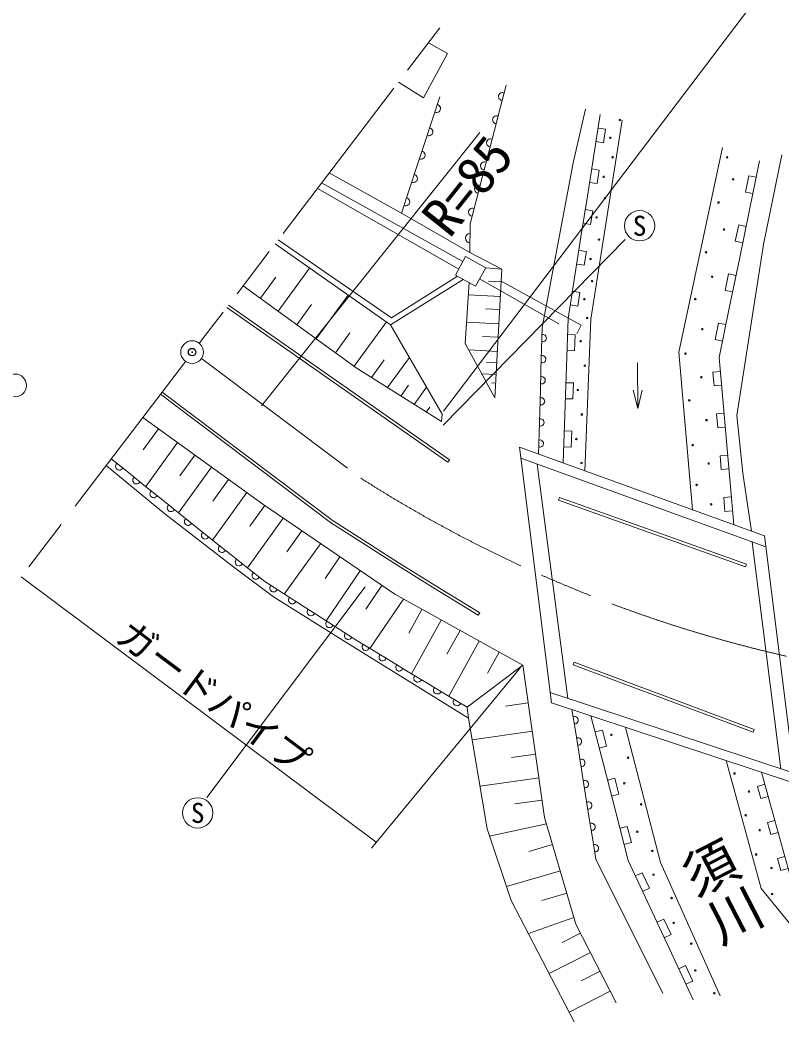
# Model space of a CAD drawing. Units: millimetres at full size, sheet at 1:1000; details may follow other scales. Extents: x 40000 to 680000, y 20000 to 380000.
# Drawn here: x 287342 to 337425, y 253944 to 319834 of the extents above; entities that cross this region are included whole.
import ezdxf
from ezdxf.enums import TextEntityAlignment as Align

# ---------------------------------------------------------------- set-up
doc = ezdxf.new("R2010")
doc.units = ezdxf.units.MM
doc.header["$LTSCALE"] = 1000
doc.header["$PDMODE"] = 32
doc.header["$PDSIZE"] = 500
doc.linetypes.add('CHAIN', pattern=[18.5, 12, -1.5, 3.5, -1.5])
doc.linetypes.add('DASHED', pattern=[7.5, 6, -1.5])
for name, color, linetype, lineweight in [('M-BGD', 7, 'Continuous', 13), ('M-BGD-EXST', 7, 'Continuous', 13), ('M-BMK', 2, 'CHAIN', 13), ('M-BMK-SRVR', 3, 'Continuous', 13), ('M-STR-HTXT', 7, 'Continuous', 13), ('M-STR-STR1', 1, 'Continuous', 13)]:
    doc.layers.add(name, color=color, linetype=linetype, lineweight=lineweight)
doc.layers.add('M-BMK-HTXT', color=7, linetype='Continuous')
doc.layers.add('M-OTRS', color=6, linetype='Continuous')
doc.styles.add('@ＭＳ ゴシック', font='')
doc.styles.add('ＭＳ ゴシック', font='')
doc.styles.get('@ＭＳ ゴシック').set_extended_font_data('@MS Gothic')
doc.styles.get('ＭＳ ゴシック').set_extended_font_data('MS Gothic')

msp = doc.modelspace()

# ---------------------------------------------------------------- linework, layer by layer
at = {"layer": 'M-BGD'}
for p, q in [((318897, 314034), (319291, 315554)), ((314934, 314789), (314429, 313257)), ((318502, 312513), (318897, 314034)), ((314429, 313257), (313924, 311725)), ((325482, 313628), (325059, 310944)), ((318107, 310993), (318502, 312513)), ((313924, 311725), (313419, 310193)), ((317713, 309472), (318107, 310993)), ((325059, 310944), (324637, 308259)), ((335291, 307342), (335954, 310574)), ((313419, 310193), (312914, 308661)), ((307166, 309120), (316449, 303948)), ((317318, 307951), (317713, 309472)), ((316177, 303456), (306891, 308759)), ((312914, 308661), (312409, 307128)), ((316924, 306431), (317318, 307951)), ((324637, 308259), (324214, 305575)), ((334628, 304110), (335291, 307342)), ((316911, 304556), (316924, 306431)), ((324214, 305575), (323791, 302891)), ((316628, 304273), (315961, 303065)), ((317950, 303543), (316628, 304273)), ((333965, 300878), (334628, 304110)), ((306368, 303527), (304308, 300692)), ((317283, 302335), (317950, 303543)), ((317950, 303543), (319008, 303444)), ((304149, 302920), (303145, 301538)), ((315961, 303065), (317283, 302335)), ((318143, 302656), (318964, 302612)), ((323791, 302891), (323369, 300207)), ((306498, 301121), (305537, 299799)), ((308908, 301746), (306818, 298869)), ((316806, 301760), (318912, 301648)), ((300928, 300937), (315471, 290761)), ((301038, 301080), (315574, 290908)), ((317935, 300849), (318867, 300799)), ((333301, 297646), (333965, 300878)), ((311425, 299981), (309304, 297062)), ((316690, 299960), (318817, 299847)), ((323369, 300207), (323258, 297041)), ((309029, 299260), (308079, 297953)), ((321663, 299613), (321624, 298226)), ((323941, 299195), (324225, 299758)), ((317745, 299023), (318770, 298969)), ((316833, 298144), (318721, 298043)), ((321624, 298226), (321586, 296839)), ((311286, 297491), (310443, 296330)), ((312934, 297644), (311495, 295665)), ((318003, 297342), (318681, 297306)), ((327961, 294296), (327928, 297296)), ((333540, 294895), (333301, 297646)), ((317691, 296575), (318640, 296525)), ((321586, 296839), (321547, 295452)), ((323258, 297041), (323147, 293876)), ((318342, 295973), (318610, 295959)), ((312887, 295814), (312375, 295108)), ((314064, 295689), (313243, 294559)), ((321547, 295452), (321508, 294065)), ((327961, 294296), (327648, 295493)), ((327961, 294296), (328247, 295499)), ((333778, 292143), (333540, 294895)), ((314275, 294365), (314047, 294051)), ((321508, 294065), (321470, 292679)), ((323147, 293876), (323035, 290710)), ((295437, 291563), (296442, 292953)), ((321470, 292679), (321431, 291292)), ((295603, 289156), (297694, 292048)), ((334017, 289392), (333778, 292143)), ((293338, 290980), (294469, 290070)), ((297849, 289865), (298832, 291225)), ((315574, 290908), (315471, 290761)), ((336369, 285182), (320256, 291026)), ((323353, 275225), (321330, 290637)), ((294469, 290070), (295599, 289159)), ((297758, 287421), (299933, 290429)), ((300014, 288192), (301048, 289623)), ((334255, 286641), (334017, 289392)), ((295599, 289159), (296729, 288249)), ((299985, 285639), (302241, 288760)), ((296729, 288249), (297860, 287339)), ((322804, 288424), (322743, 288255)), ((322743, 288255), (335024, 283875)), ((322804, 288424), (335085, 284044)), ((297860, 287339), (298990, 286429)), ((302450, 286543), (303431, 287900)), ((302285, 283813), (304644, 287076)), ((298990, 286429), (300100, 285547)), ((304886, 284870), (305873, 286235)), ((300100, 285547), (301210, 284666)), ((304708, 282088), (307100, 285397)), ((335472, 285508), (337348, 270596)), ((301210, 284666), (302320, 283785)), ((307396, 283116), (308364, 284533)), ((335085, 284044), (335024, 283875)), ((302320, 283785), (303430, 282904)), ((307464, 280327), (309710, 283613)), ((303430, 282904), (304654, 282122)), ((304654, 282122), (305878, 281340)), ((310074, 281092), (311133, 282640)), ((310342, 278510), (312554, 281745)), ((305878, 281340), (307102, 280559)), ((312900, 279513), (313764, 281075)), ((317557, 280844), (317463, 280690)), ((307102, 280559), (308325, 279777)), ((313076, 276837), (315033, 280373)), ((308325, 279777), (309549, 278996)), ((315403, 278133), (316265, 279691)), ((309549, 278996), (310652, 278320)), ((315523, 275378), (317524, 278994)), ((310652, 278320), (311755, 277643)), ((318063, 276892), (318827, 278273)), ((311755, 277643), (312858, 276967)), ((316744, 274650), (320399, 277403)), ((323758, 277595), (323695, 277426)), ((323695, 277426), (335533, 273007)), ((323758, 277595), (335596, 273176)), ((312858, 276967), (314153, 276195)), ((314153, 276195), (315449, 275423)), ((315449, 275423), (316744, 274650)), ((338237, 270302), (322186, 275611)), ((319251, 274709), (320753, 274924)), ((323846, 273079), (323623, 274483)), ((324871, 274070), (325685, 270902)), ((317062, 272505), (321018, 273069)), ((324069, 271676), (323846, 273079)), ((335596, 273176), (335533, 273007)), ((319650, 271339), (321232, 271565)), ((324292, 270272), (324069, 271676)), ((325685, 270902), (326499, 267735)), ((324515, 268868), (324292, 270272)), ((336077, 270363), (336736, 267990)), ((317577, 269442), (321456, 269996)), ((324738, 267465), (324515, 268868)), ((319871, 268280), (321664, 268536)), ((326499, 267735), (327312, 264567)), ((336736, 267990), (337394, 265618)), ((318208, 266168), (321950, 266976)), ((324961, 266061), (324738, 267465)), ((320782, 265148), (322351, 265609)), ((325184, 264658), (324961, 266061)), ((337394, 265618), (338053, 263245)), ((329599, 255820), (325184, 264658)), ((327312, 264567), (328737, 261513)), ((319329, 262843), (322859, 263878)), ((321642, 261931), (323289, 262414)), ((328737, 261513), (330163, 258460)), ((320764, 259756), (323755, 260823)), ((322982, 259176), (324186, 259793)), ((322125, 257127), (324839, 258517)), ((330163, 258460), (331588, 255406)), ((324224, 256651), (325468, 257289)), ((323436, 254595), (326139, 255979))]:
    msp.add_line(p, q, dxfattribs=at)
at = {"layer": 'M-BGD', "linetype": 'DASHED'}
for p, q in [((324225, 299758), (317820, 303307)), ((317543, 302806), (323941, 299195))]:
    msp.add_line(p, q, dxfattribs=at)
msp.add_lwpolyline([(312212, 315739), (313858, 314715), (315441, 317624), (314191, 318335)], dxfattribs=at)
at = {"layer": 'M-BGD'}
for points in [[(321663, 299613), (323705, 310442), (324510, 313980)], [(326932, 313256), (324863, 300155), (324477, 290187)], [(325200, 311838), (325694, 311761), (325835, 312655), (325341, 312733)], [(331538, 287626), (330647, 297985), (333527, 311441)], [(337422, 310978), (336207, 305070), (334467, 293822), (334860, 290033), (335434, 286213)], [(316858, 302569), (316600, 298571), (318558, 294988), (319008, 303444), (316911, 304556), (312409, 307128), (307668, 309778)], [(324778, 309154), (325272, 309076), (325412, 309971), (324919, 310049)], [(335733, 309497), (335243, 309598), (335022, 308520), (335512, 308420)], [(324355, 306470), (324849, 306392), (324990, 307287), (324496, 307365)], [(335070, 306265), (334580, 306366), (334359, 305288), (334849, 305188)], [(304110, 305111), (311691, 299794), (316475, 302781)], [(316103, 302987), (311755, 300246), (304309, 305372)], [(323932, 303786), (324426, 303708), (324567, 304603), (324073, 304681)], [(334407, 303033), (333917, 303133), (333696, 302056), (334186, 301956)], [(311691, 299794), (315092, 293910), (315036, 293425), (309432, 296970), (302013, 302360)], [(323510, 301102), (324004, 301024), (324144, 301919), (323651, 301996)], [(333744, 299801), (333254, 299901), (333033, 298824), (333522, 298723)], [(323295, 298097), (323794, 298079), (323831, 299134), (323332, 299152)], [(333381, 296729), (332883, 296686), (332962, 295769), (333460, 295812)], [(323184, 294931), (323683, 294913), (323720, 295968), (323221, 295986)], [(296574, 295224), (307746, 286791), (312172, 283956), (314640, 282424), (317463, 280690)], [(296683, 295368), (307849, 286939), (312268, 284108), (314734, 282577), (317557, 280844)], [(333619, 293978), (333121, 293934), (333201, 293017), (333699, 293060)], [(326534, 255209), (323886, 260379), (321827, 267397), (320399, 277403), (311969, 282069), (303311, 287987), (295411, 293698)], [(323072, 291765), (323572, 291748), (323609, 292803), (323109, 292820)], [(333858, 291226), (333360, 291183), (333439, 290266), (333937, 290309)], [(292998, 290533), (296861, 287358), (301390, 283847), (303992, 281897), (308758, 278916), (316823, 273922), (316744, 274650)], [(334096, 288475), (333598, 288432), (333678, 287514), (334176, 287558)], [(316823, 273922), (318048, 266641), (319633, 261941), (323773, 253944)], [(325414, 271958), (325898, 272082), (325627, 273138), (325143, 273014)], [(333367, 255673), (329433, 264441), (327140, 273319)], [(333764, 271128), (336063, 262721), (343014, 254191)], [(326228, 268791), (326712, 268915), (326441, 269971), (325956, 269846)], [(336516, 268781), (336035, 268647), (335815, 269438), (336297, 269572)], [(337175, 266409), (336693, 266275), (336474, 267066), (336955, 267199)], [(327041, 265623), (327525, 265747), (327254, 266803), (326770, 266679)], [(337833, 264036), (337352, 263902), (337132, 264693), (337614, 264827)], [(328262, 262531), (328716, 262743), (328240, 263761), (327787, 263549)], [(329688, 259478), (330141, 259689), (329666, 260707), (329212, 260496)], [(331113, 256424), (331566, 256635), (331091, 257653), (330638, 257442)]]:
    msp.add_lwpolyline(points, dxfattribs=at)
for centre in [(326769, 313260), (326145, 312087), (326292, 310806), (333821, 310801), (325706, 309522), (334216, 309361), (325792, 308114), (333256, 307836), (325239, 306852), (333623, 306057), (325402, 305399), (332437, 304561), (324841, 304113), (324946, 302664), (332833, 302951), (324439, 301473), (331731, 301483), (324620, 300232), (332183, 299507), (324198, 298718), (331082, 297897), (324468, 297105), (332127, 296344), (324008, 295496), (331336, 294819), (324272, 293891), (332466, 293521), (323913, 292276), (331562, 291883), (324251, 290700), (332607, 290669), (331816, 289257), (332776, 287986), (326210, 272825), (327309, 271321), (334305, 270286), (327064, 269639), (335265, 269102), (328167, 268250), (335041, 267534), (327917, 266454), (335968, 266559), (328903, 265190), (335729, 264959), (328979, 263628), (336736, 264063), (336784, 262351), (330173, 262093), (330306, 260462), (331463, 259097), (331728, 257333), (332980, 255835)]:
    msp.add_circle(centre, 50, dxfattribs=at)
for centre, radius, start, end in [((319059, 314803), 264, 67.67944, 263.22795), ((314710, 314014), 270, 245.49164, 78.01649), ((318665, 313282), 264, 67.67665, 263.22807), ((314204, 312482), 270, 245.49164, 78.01649), ((318270, 311762), 264, 67.67788, 263.22896), ((313699, 310950), 270, 245.4911, 78.01567), ((317875, 310241), 264, 67.67836, 263.22849), ((313194, 309417), 270, 245.49164, 78.01649), ((317481, 308721), 264, 67.67605, 263.2308), ((312689, 307885), 270, 245.49291, 78.01387), ((317086, 307200), 264, 67.67788, 263.22896), ((316930, 305493), 313, 91.94501, 267.27936), ((321705, 298918), 239, 253.65016, 103.15545), ((321666, 297531), 239, 253.65016, 103.15545), ((321627, 296144), 239, 253.65016, 103.15545), ((321589, 294757), 239, 253.65016, 103.15545), ((321550, 293370), 239, 253.65016, 103.15545), ((321511, 291983), 239, 253.65016, 103.15545), ((293870, 290484), 248, 128.91515, 333.4027), ((295001, 289574), 248, 128.9166, 333.40124), ((296131, 288663), 248, 128.91607, 333.40362), ((297262, 287753), 248, 128.91632, 333.40153), ((298392, 286843), 248, 128.91409, 333.40227), ((299510, 285944), 243, 127.98421, 335.11704), ((300620, 285062), 243, 127.98195, 335.11778), ((301730, 284181), 243, 127.98195, 335.11778), ((302840, 283300), 243, 127.98195, 335.11778), ((304014, 282469), 248, 135.22457, 339.6502), ((305238, 281687), 248, 135.22614, 339.64863), ((306461, 280906), 248, 135.22826, 339.64779), ((307685, 280124), 248, 135.22614, 339.64863), ((308909, 279342), 248, 135.22573, 339.65104), ((310063, 278596), 228, 129.9051, 347.07416), ((311166, 277920), 228, 129.90515, 347.07324), ((312269, 277243), 228, 129.90669, 347.0717), ((313483, 276543), 255, 139.10259, 339.28307), ((314778, 275770), 255, 139.10366, 339.28317), ((316073, 274998), 255, 139.10001, 339.28565), ((323790, 273790), 244, 265.61147, 112.44344), ((324013, 272386), 244, 265.61147, 112.44344), ((324236, 270983), 244, 265.61147, 112.44344), ((324459, 269579), 244, 265.61147, 112.44344), ((324682, 268176), 244, 265.61147, 112.44344), ((324905, 266772), 244, 265.61147, 112.44344), ((325128, 265368), 244, 265.61147, 112.44344)]:
    msp.add_arc(centre, radius, start, end, dxfattribs=at)
at = {"layer": 'M-BGD-EXST'}
for p, q in [((327121, 305395), (315159, 293192)), ((310020, 282570), (299619, 268695))]:
    msp.add_line(p, q, dxfattribs=at)
for centre in [(328070, 306305), (299020, 267692)]:
    msp.add_circle(centre, 1000, dxfattribs=at)
at = {"layer": 'M-BMK'}
for p, q in [((334343, 344771), (299146, 298598)), ((298236, 297405), (287258, 283004)), ((299271, 297566), (309732, 289713))]:
    msp.add_line(p, q, dxfattribs=at)
msp.add_arc((357297, 364032), 88236, 237.38046, 270.69107, dxfattribs=at)
at = {"layer": 'M-BMK-SRVR'}
for centre in [(298655, 297993), (287017, 295805)]:
    msp.add_circle(centre, 750, dxfattribs=at)
at = {"layer": 'M-OTRS'}
msp.add_point((298655, 297993), dxfattribs=at)
msp.add_point((298655, 297993), dxfattribs=at)
at = {"layer": 'M-STR-HTXT'}
for p, q in [((315173, 294119), (341484, 328809)), ((317569, 312441), (303219, 294466)), ((287418, 283213), (310754, 265764)), ((310436, 265378), (320241, 277265))]:
    msp.add_line(p, q, dxfattribs=at)
at = {"layer": 'M-STR-STR1'}
for p, q in [((322271, 274930), (320166, 291751)), ((320166, 291751), (336278, 285907)), ((338322, 269620), (336278, 285907)), ((338322, 269620), (322271, 274930))]:
    msp.add_line(p, q, dxfattribs=at)

# ---------------------------------------------------------------- texts
at = {"layer": 'M-BGD-EXST', "style": 'ＭＳ ゴシック'}
for p in [(328070, 306305), (299020, 267692)]:
    msp.add_text('S', height=1320, dxfattribs=at).set_placement(p, align=Align.MIDDLE_CENTER)
at = {"layer": 'M-BMK-HTXT', "style": '@ＭＳ ゴシック'}
msp.add_text('須川', height=2566, rotation=297.269, dxfattribs=at).set_placement((330048, 264707), align=Align.BOTTOM_LEFT)
at = {"layer": 'M-STR-HTXT', "style": 'ＭＳ ゴシック'}
msp.add_text('R=85', height=2566, rotation=51.398, dxfattribs=at).set_placement((313567, 307008), align=Align.TOP_LEFT)
msp.add_text('ガードパイプ', height=1833, rotation=323.211, dxfattribs=at).set_placement((300064, 275318), align=Align.MIDDLE_CENTER)

doc.saveas('drawing.dxf')
